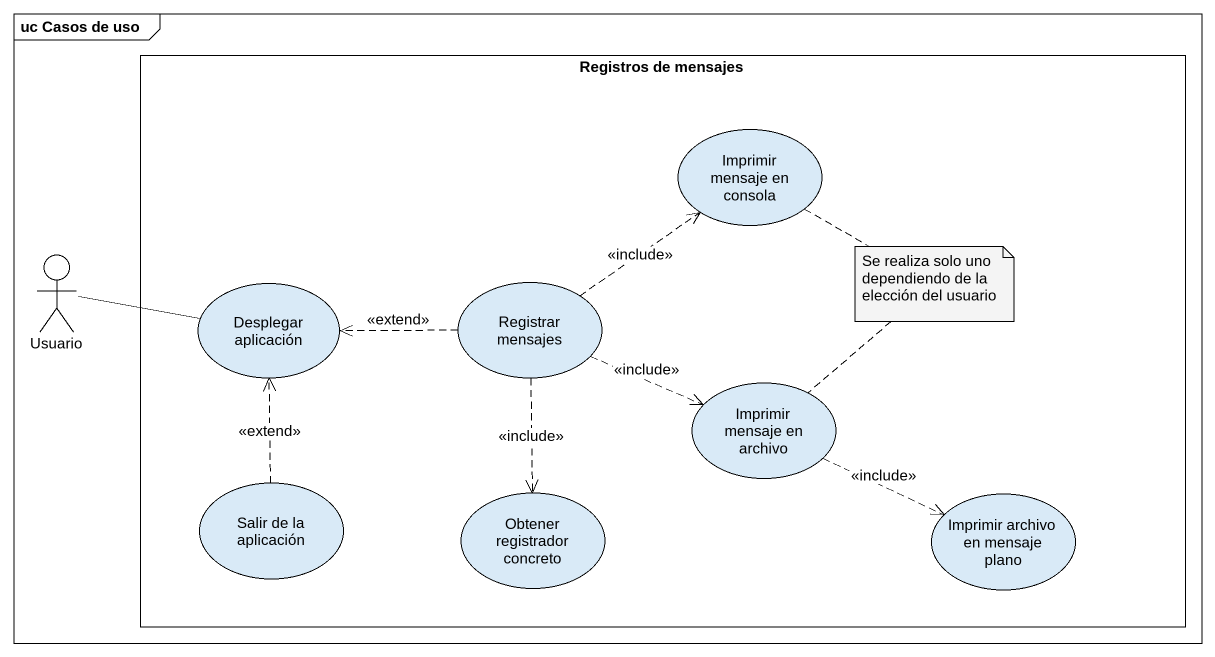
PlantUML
@startuml
mainframe uc Casos de uso
rectangle "Registros de mensajes" as Registros_de_mensajes {
  usecase "Imprimir mensaje en consola" as Imprimir_mensaje_en_consola
  usecase "Desplegar aplicación" as Desplegar_aplicación
  usecase "Registrar mensajes" as Registrar_mensajes
  usecase "Imprimir mensaje en archivo" as Imprimir_mensaje_en_archivo
  usecase "Salir de la aplicación" as Salir_de_la_aplicación
  usecase "Obtener registrador concreto" as Obtener_registrador_concreto
  usecase "Imprimir archivo en mensaje plano" as Imprimir_archivo_en_mensaje
}
actor Usuario
Usuario -right- Desplegar_aplicación
Registrar_mensajes .up.> Imprimir_mensaje_en_consola : <<include>>
Registrar_mensajes .left.> Desplegar_aplicación : <<extend>>
Registrar_mensajes .right.> Imprimir_mensaje_en_archivo : <<include>>
Registrar_mensajes ..> Obtener_registrador_concreto : <<include>>
Imprimir_mensaje_en_archivo .right.> Imprimir_archivo_en_mensaje : <<include>>
Salir_de_la_aplicación .up.> Desplegar_aplicación : <<extend>>
note as N1
  Se realiza solo uno dependiendo de la elección del usuario
end note
N1 .. Imprimir_mensaje_en_archivo
N1 .. Imprimir_mensaje_en_consola
@enduml
